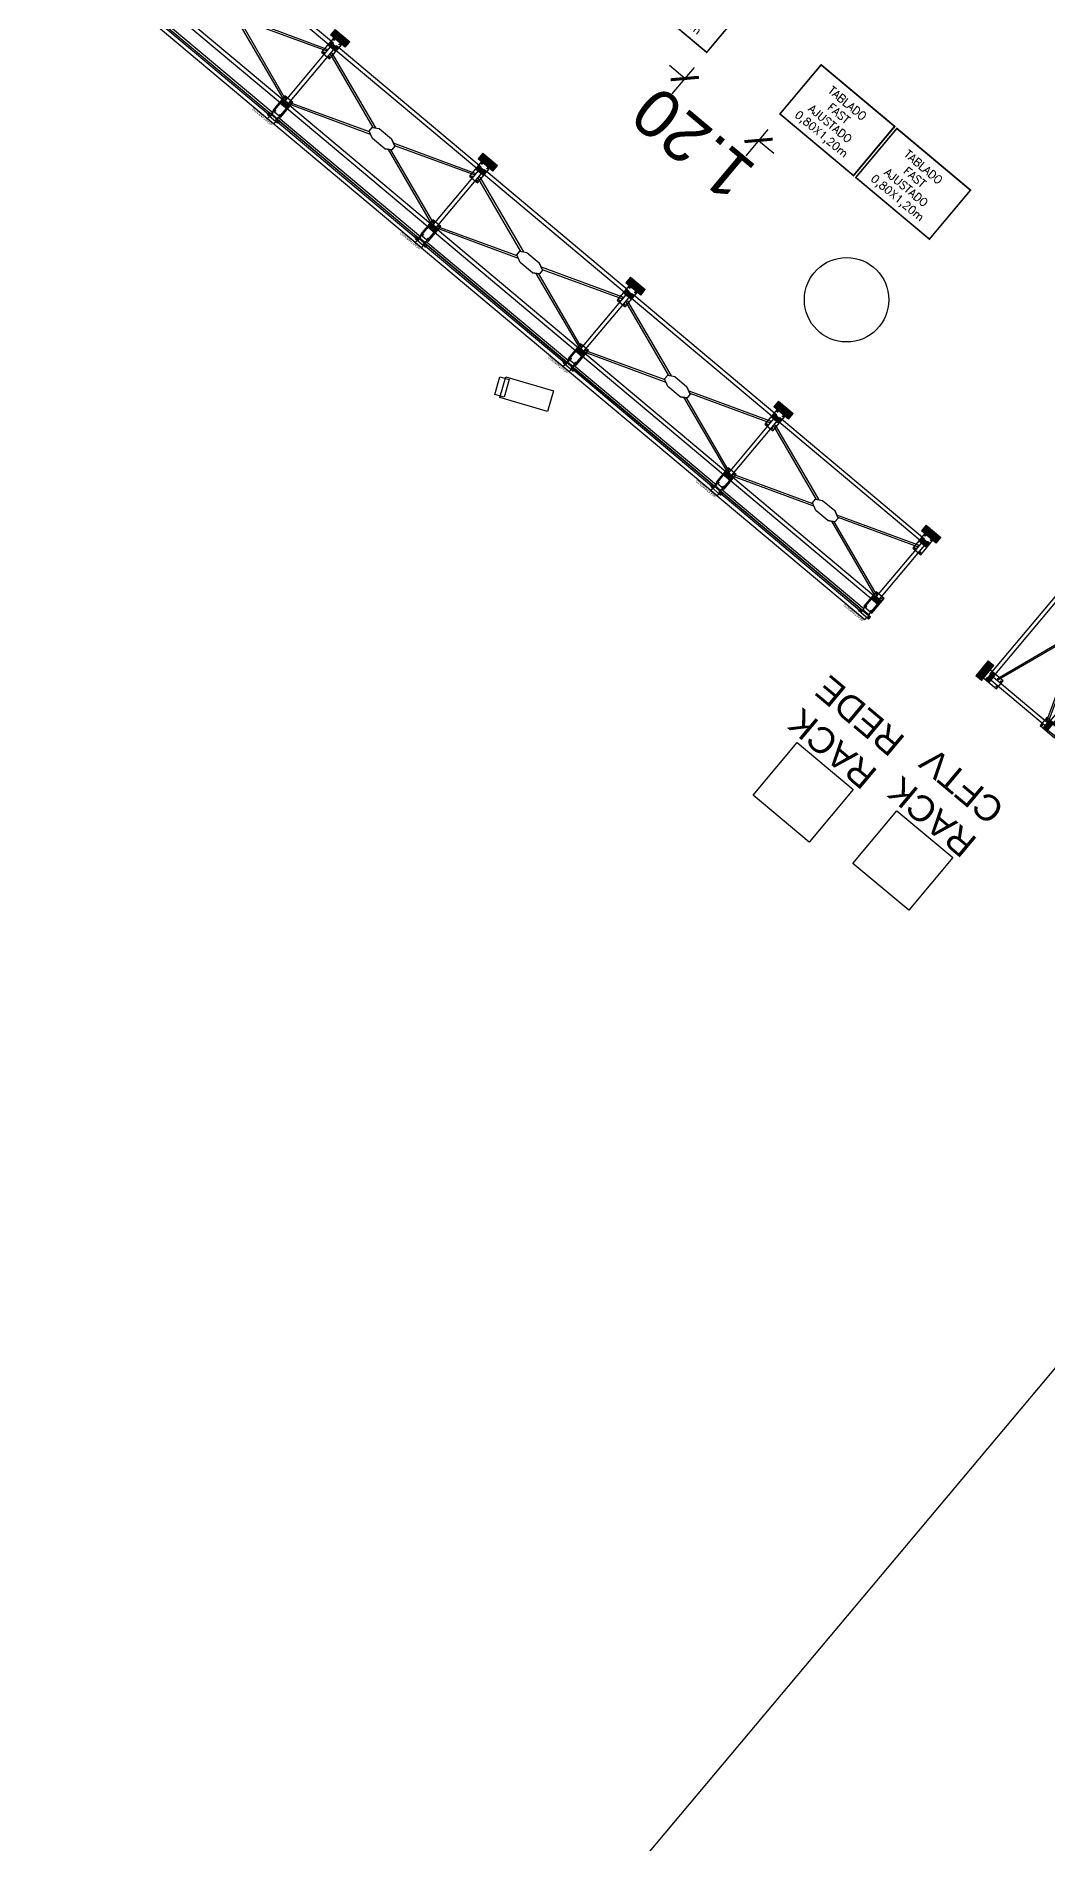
# Model space of a CAD drawing. Header units: metres. Extents: x 822482 to 822767, y 9662202 to 9662512.
# Drawn here: x 822647.88 to 822660.52, y 9662353.8 to 9662376.38 of the extents above; entities that cross this region are included whole.
import ezdxf
from ezdxf.lldxf.tags import DXFTag

# ---------------------------------------------------------------- set-up
doc = ezdxf.new("R2010")
doc.units = ezdxf.units.M
doc.layers.add('_LAYOUT - JK', color=250, linetype='Continuous')
doc.layers.add('wbc_gond_planta', color=7, linetype='Continuous')
doc.layers.add('ARQ_NE_COTAS', color=7, linetype='Continuous', true_color=0x000000)
doc.layers.add('ARQ_NE_PORTAPALLETS', color=251, linetype='Continuous', lineweight=0)
doc.styles.add('Arial', font='arial.ttf', dxfattribs={"height": 0.6})
doc.styles.add('ROMANS', font='romans', dxfattribs={"height": 0.2})
doc.styles.get("Standard").update_dxf_attribs({"font": 'arial.ttf'})
tags = doc.linetypes.add('DASHED0', pattern=[1, 0.5, -0.5]).pattern_tags.tags
tags[6:7] = [DXFTag(74, 4), DXFTag(75, 0), DXFTag(340, '0'), DXFTag(46, 0.0), DXFTag(50, 0.0), DXFTag(44, 0.0), DXFTag(45, 0.0)]
tags[4:5] = [DXFTag(74, 4), DXFTag(75, 0), DXFTag(340, '0'), DXFTag(46, 0.0), DXFTag(50, 0.0), DXFTag(44, 0.0), DXFTag(45, 0.0)]
doc.dimstyles.new('1-300', dxfattribs={"dimtxt": 0.6, "dimasz": 0.25, "dimexe": 0.25, "dimexo": 0.25, "dimgap": 0.25, "dimtad": 1, "dimzin": 4, "dimdsep": 46, "dimtxsty": 'Arial', "dimblk": 'ARCHTICK', "dimcen": 0.25, "dimclrd": 256, "dimclre": 256, "dimclrt": 256, "dimadec": 0, "dimazin": 0, "dimtfac": 0.0666666666666667, "dimtix": 1, "dimtofl": 0, "dimtmove": 0, "dimatfit": 3, "dimldrblk": 'ARCHTICK', "dimfxl": 0.25, "dimtvp": 1, "dimtolj": 1, "dimtzin": 0, "dimarcsym": 0})

# ---------------------------------------------------------------- blocks, each defined once
blk = doc.blocks.new('protetor')
blk.add_hatch(color=8).paths.add_polyline_path([(-3.5, -5), (-3.5, -14), (20.5, -14), (20.5, -5)])
at = {"color": 8}
blk.add_lwpolyline([(-3.5, -5), (-3.5, -14), (20.5, -14), (20.5, -5)], close=True, dxfattribs=at)
blk = doc.blocks.new('100100V11R230100')
at = {"layer": 'wbc_gond_planta'}
h = blk.add_hatch(color=8, dxfattribs=at)
edge = h.paths.add_edge_path()
edge.add_arc((-0.7500000000009095, 19.92500000000155), 0.75, 0, 360)
for points in [[(3, -1), (3, 0), (0, 0), (0, -6), (11, -6), (11, 0), (8, 0), (8, -1)], [(244, -1), (244, 0), (241, 0), (241, -6), (252, -6), (252, 0), (249, 0), (249, -1)], [(8, -99), (8, -100), (11, -100), (11, -94), (0, -94), (0, -100), (3, -100), (3, -99)], [(249, -99), (249, -100), (252, -100), (252, -94), (241, -94), (241, -100), (244, -100), (244, -99)]]:
    blk.add_hatch(color=8, dxfattribs=at).paths.add_polyline_path(points)
h = blk.add_hatch(color=8, dxfattribs=at)
edge = h.paths.add_edge_path()
edge.add_arc((11.75, 19.92500000000155), 0.75, 0, 360)
h = blk.add_hatch(color=8, dxfattribs=at)
edge = h.paths.add_edge_path()
edge.add_arc((240.25, 19.92500000000337), 0.75, 0, 360)
h = blk.add_hatch(color=8, dxfattribs=at)
edge = h.paths.add_edge_path()
edge.add_arc((252.75, 19.92500000000337), 0.75, 0, 360)
at = {"layer": 'Defpoints', "color": 8, "linetype": 'DASHED0'}
for p, q in [((251.5, 24.9999999999668), (0.4700000000002547, 25)), ((0.4700000000002547, 21.52500000000009), (0.4700000000002547, 25)), ((251.5, 21.52499999996689), (251.5, 24.9999999999668))]:
    blk.add_line(p, q, dxfattribs=at)
at = {"layer": 'wbc_gond_planta', "color": 8}
for p, q in [((-3.000000000000909, 20.52500000000009), (-3.000000000000909, 17.76000000000067)), ((254.9999999999982, 18.00000000000182), (-3.000000000000909, 18.00000000000045)), ((254.9999999999982, 17.76000000000204), (-3.000000000000909, 17.76000000000067)), ((-2.000000000000909, 21.52500000000009), (13, 21.52500000000009)), ((12.04500000001053, 13.09999999999809), (-1.044999999985521, 13.09999999999764)), ((-1.044999999985521, 13.09999999999764), (-1.044999999983702, -10.60000000000127)), ((-9.094947017729282e-13, 0.2400000000002365), (11, 0.2400000000002365)), ((0, 0), (11, 4.547473508864641e-13)), ((0.4999999999990905, 17.36000000000104), (0.0999999999994543, 17.76000000000067)), ((0.4999999999990905, 17.36000000000104), (9.487271735030845, 17.36000000000104)), ((0.4999999999990905, 17.36000000000104), (0.4999999999990905, 0.2400000000002365)), ((9.482779119154657, 20.16000000000031), (9.482779119154657, 18.24000000000024)), ((9.487271735030845, 17.52000000000089), (9.487271735029935, 15.36500000000206)), ((9.603322847109666, 20.40000000000009), (242.3921845370141, 20.40000000000236)), ((242.3966771528894, 15.12500000000227), (9.607815462984945, 15.12500000000045)), ((10.5, 15.12500000000045), (10.5, 0.2400000000002365)), ((11, 0), (241, 0)), ((12.04500000001235, -10.60000000000082), (12.04500000001053, 13.09999999999809)), ((14, 20.52500000000009), (14, 20.40000000000009)), ((238, 20.52500000000191), (238, 20.40000000000236)), ((239, 21.52500000000191), (254, 21.52500000000191)), ((253.045000000011, 13.09999999999809), (239.9550000000145, 13.09999999999764)), ((239.9550000000145, 13.09999999999764), (239.9550000000163, -10.60000000000127)), ((241, 0.2400000000020555), (252, 0.2400000000020555)), ((241, 2.273736754432321e-12), (252, 2.273736754432321e-12)), ((241.5, 15.12500000000227), (241.5, 0.2400000000020555)), ((242.5127282649682, 18.24000000000206), (242.5127282649682, 20.16000000000213)), ((251.4999999999982, 17.36000000000422), (242.5127282649664, 17.36000000000968)), ((242.5172208808435, 15.36500000000206), (242.5172208808444, 17.52000000000271)), ((251.4999999999982, 17.36000000000422), (251.8999999999978, 17.76000000000386)), ((251.4999999999982, 17.36000000000422), (251.5, 0.2400000000020555)), ((253.0450000000128, -10.60000000000082), (253.045000000011, 13.09999999999809)), ((255, 20.52500000000146), (254.9999999999982, 17.76000000000204)), ((-1.044999999983702, -10.60000000000127), (12.04500000001235, -10.60000000000082)), ((-0.3400000000001455, -5.499999999999545), (-0.3400000000001455, -0.09999999999990905)), ((-0.0999999999994543, -5.499999999999545), (-0.3400000000001455, -5.499999999999545)), ((-0.0999999999994543, -0.09999999999990905), (-0.0999999999994543, -5.499999999999545)), ((3, -94), (3, -6)), ((8, -94), (8, -6)), ((11, -5), (241, -5)), ((11.10000000000036, -5.499999999999545), (11.10000000000036, -0.09999999999990905)), ((11.34000000000015, -5.499999999999545), (11.10000000000036, -5.499999999999545)), ((11.34000000000015, -0.09999999999990905), (11.34000000000015, -5.499999999999545)), ((239.9550000000163, -10.60000000000127), (253.0450000000128, -10.60000000000082)), ((240.6599999999999, -5.499999999997726), (240.6599999999999, -0.09999999999809006)), ((240.8999999999996, -5.499999999997726), (240.6599999999999, -5.499999999997726)), ((240.8999999999996, -5.499999999997726), (240.8999999999996, -0.09999999999809006)), ((244, -94), (244, -6)), ((249, -94), (249, -6)), ((252.1000000000004, -0.09999999999809006), (252.1000000000004, -5.499999999997726)), ((252.3400000000001, -5.499999999997726), (252.1000000000004, -5.499999999997726)), ((252.3400000000001, -0.09999999999809006), (252.3400000000001, -5.499999999997726)), ((12.04500000001326, -81.900000000001), (-1.044999999983702, -81.90000000000146)), ((-1.044999999983702, -81.90000000000146), (-1.044999999981883, -105.6000000000004)), ((12.04500000001508, -105.5999999999999), (12.04500000001326, -81.900000000001)), ((253.0450000000133, -81.900000000001), (239.9550000000168, -81.90000000000146)), ((239.9550000000168, -81.90000000000146), (239.9550000000186, -105.6000000000004)), ((253.0450000000151, -105.5999999999999), (253.0450000000133, -81.900000000001)), ((-1.044999999981883, -105.6000000000004), (12.04500000001508, -105.5999999999999)), ((11, -95), (241, -95)), ((11, -100), (241, -100)), ((239.9550000000186, -105.6000000000004), (253.0450000000151, -105.5999999999999)), ((241, -100), (241, -94)), ((252, -94), (241, -94)), ((244, -100), (241, -100)), ((249, -99), (244, -99)), ((244, -99), (244, -100)), ((249, -100), (249, -99)), ((249, -100), (252, -100)), ((252, -100), (252, -94))]:
    blk.add_line(p, q, dxfattribs=at)
at = {"layer": 'wbc_gond_planta', "color": 8, "linetype": 'DASHED0'}
for p, q in [((8.17378111821381, -7.620765358221433), (8, -7.848561623673959)), ((8, -7.848561623673959), (108.3008219567164, -44.11985445639493)), ((9.201986067654616, -6.272970787626036), (8.17378111821381, -7.620765358221433)), ((9.375767185868426, -6.045174522172601), (9.201986067654616, -6.272970787626036)), ((9.375767185868426, -6.045174522172601), (111.036418998, -42.51257064835499)), ((140.0578222291874, -42.55781182631017), (242.3454393832062, -6)), ((143.2184976737544, -44.10379438071777), (243.7212065690778, -7.803387101500448)), ((242.3454393832062, -6), (242.5192205014214, -6.227796265452525)), ((242.5192205014214, -6.227796265452525), (243.5474254508626, -7.575590836047922)), ((243.5474254508626, -7.575590836047922), (243.7212065690778, -7.803387101500448)), ((107.460603284539, -44.61351995121095), (115.1196032845378, -40.11351995121095)), ((115.1196032845378, -40.11351995121095), (107.460603284539, -44.61351995121095)), ((107.460603284539, -50.61351995121095), (107.460603284539, -44.61351995121095)), ((107.460603284539, -50.61351995121095), (107.460603284539, -44.61351995121095)), ((115.1196032845378, -40.11351995121095), (135.060603284539, -40.11351995121095)), ((135.060603284539, -40.11351995121095), (144.2606032845388, -44.61351995121095)), ((144.2606032845388, -44.61351995121095), (144.2606032845388, -50.61351995121095)), ((108.5027088953243, -51.12324552170321), (8, -87.42365280092054)), ((111.6633843398904, -52.66922807611081), (9.375767185872519, -89.2270399024219)), ((116.6606032845398, -55.11351995121095), (107.460603284539, -50.61351995121095)), ((107.460603284539, -50.61351995121095), (116.6606032845398, -55.11351995121095)), ((136.6016032845368, -55.11351995121095), (116.6606032845398, -55.11351995121095)), ((144.2606032845388, -50.61351995121095), (136.6016032845368, -55.11351995121095)), ((242.3097454544136, -89.25835942618778), (140.5732181971634, -52.78002117763572)), ((143.1828037450091, -51.15456504544682), (243.6855126402847, -87.45497232468733)), ((8.173781118216084, -87.65144906637306), (8, -87.42365280092054)), ((9.201986067656435, -88.99924363696846), (8.173781118216084, -87.65144906637306)), ((9.375767185872519, -89.2270399024219), (9.201986067656435, -88.99924363696846)), ((242.3097454544136, -89.25835942618778), (242.4835265726283, -89.03056316073526)), ((242.4835265726283, -89.03056316073526), (243.5117315220691, -87.68276859013986)), ((243.51173152207, -87.68276859013986), (243.6855126402847, -87.45497232468733))]:
    blk.add_line(p, q, dxfattribs=at)
at = {"layer": 'wbc_gond_planta', "color": 8}
for points in [[(3, -1), (3, 0), (0, 0), (0, -6), (11, -6), (11, 0), (8, 0), (8, -1)], [(244, -1), (244, 0), (241, 0), (241, -6), (252, -6), (252, 0), (249, 0), (249, -1)], [(8, -99), (8, -100), (11, -100), (11, -94), (0, -94), (0, -100), (3, -100), (3, -99)], [(249, -99), (249, -100), (252, -100), (252, -94), (241, -94), (241, -100), (244, -100), (244, -99)]]:
    blk.add_lwpolyline(points, close=True, dxfattribs=at)
for centre, radius in [((-0.7500000000009095, 19.92500000000155), 0.75), ((1.430000000015752, 11.49999999999545), 0.7000000000000001), ((9.570000000011532, 11.49999999999545), 0.7000000000000001), ((11.75, 19.92500000000155), 0.75), ((240.25, 19.92500000000337), 0.75), ((242.4300000000162, 11.49999999999545), 0.7000000000000001), ((250.570000000012, 11.49999999999545), 0.7000000000000001), ((252.75, 19.92500000000337), 0.75), ((0.9550000000162981, -8.900000000002365), 0.7000000000000001), ((10.04500000001235, -8.900000000002365), 0.7000000000000001), ((241.9550000000163, -8.900000000002365), 0.7000000000000001), ((251.0450000000128, -8.900000000002365), 0.7000000000000001), ((1.430000000018481, -83.50000000000364), 0.7000000000000001), ((9.57000000001426, -83.50000000000364), 0.7000000000000001), ((242.4300000000185, -83.50000000000364), 0.7000000000000001), ((250.5700000000143, -83.50000000000364), 0.7000000000000001), ((0.9550000000181171, -103.9000000000015), 0.7000000000000001), ((10.04500000001508, -103.9000000000015), 0.7000000000000001), ((241.9550000000186, -103.9000000000015), 0.7000000000000001), ((251.0450000000151, -103.9000000000015), 0.7000000000000001)]:
    blk.add_circle(centre, radius, dxfattribs=at)
for centre, radius, start, end in [((-2.000000000000909, 20.52500000000009), 1.000000000000001, 89.99999999999447, 180.0000000000004), ((-9.094947017729282e-13, -0.09999999999990905), 0.340000000000007, 89.99999999999447, 180.0000000000004), ((-9.094947017729282e-13, -0.09999999999990905), 0.1000000000000334, 89.99999999999447, 180.0000000000004), ((11, -0.09999999999990905), 0.34, 0, 90.01166961505233), ((11, -0.09999999999990905), 0.1000000000000001, 0, 89.99999999999447), ((13, 20.52500000000009), 0.9999999999999788, 0, 89.99999999999447), ((239, 20.52500000000191), 1.000000000000001, 89.99999999999447, 180.0000000000004), ((241, -0.09999999999809006), 0.3399999999999626, 89.99999999999447, 180.0233392301046), ((241, -0.09999999999809006), 0.09999999999998899, 89.99999999999447, 180.0000000000004), ((252, -0.09999999999809006), 0.3400000000000004, 0, 90.01166961505233), ((252, -0.09999999999809006), 0.1000000000000004, 0, 89.99999999999447), ((254, 20.52500000000191), 0.9999999999999788, 0, 89.99999999999447)]:
    blk.add_arc(centre, radius, start, end, dxfattribs=at)
for centre, major_axis, ratio, start_param, end_param in [((9.603322847109666, 20.16000000000031), (0, 0.2399999999997817), 0.5022655331432505, 0, 1.570796326794897), ((9.603322847109666, 18.24000000000024), (0, 0.2400000000002364), 0.5022655331435685, 1.570796326794897, 3.141592653589793), ((9.607815462984945, 17.52000000000089), (0, 0.2399999999997817), 0.5022655331432506, 0, 1.570796326794778), ((9.607815462984945, 15.36500000000024), (0, 0.2399999999997817), 0.5022655331432507, 1.570796326794897, 3.141592653589793), ((242.3921845370141, 20.16000000000213), (0, -0.2400000000002364), 0.5022655331433893, 1.570796326794897, 3.141592653589793), ((242.3921845370141, 18.24000000000206), (0, -0.2399999999997817), 0.5022655331434415, 0, 1.570796326795015), ((242.3966771528903, 17.52000000000271), (0, -0.2399999999997817), 0.5022655331434763, 1.570796326794897, 3.141592653589793), ((242.3966771528894, 15.36500000000206), (0, -0.2399999999997817), 0.5022655331434417, 0, 1.570796326794897)]:
    blk.add_ellipse(centre, major_axis=major_axis, ratio=ratio, start_param=start_param, end_param=end_param, dxfattribs=at)
at = {"layer": 'Defpoints', "color": 8}
blk.add_text('AFASTAMENTO', height=3, dxfattribs=at).set_placement((0.9761373693245332, 25.94868975663121))
blk = doc.blocks.new('tablado fast 80x120')
at = {"layer": '_LAYOUT - JK'}
for p, q in [((2156.495007773374, 2573.118344939658), (2155.295007768531, 2573.118344939658)), ((2155.295007768531, 2573.118344939658), (2155.295007768531, 2572.318344939657)), ((2156.495007773374, 2572.318344939657), (2156.495007773374, 2573.118344939658)), ((2155.295007768531, 2572.318344939657), (2156.495007773374, 2572.318344939657))]:
    blk.add_line(p, q, dxfattribs=at)
at = {"layer": '_LAYOUT - JK', "const_width": 0.02}
for points in [[(2156.495007717337, 2573.118695541223), (2155.295007768531, 2573.118344939658), (2155.295299936502, 2572.31834498233), (2156.495299885308, 2572.318695583895)], [(2157.731484718007, 2573.119404756854), (2156.531484769202, 2573.119054155289), (2156.531776937173, 2572.319054197961), (2157.731776885978, 2572.319404799526)]]:
    blk.add_lwpolyline(points, close=True, dxfattribs=at)
at = {"layer": '_LAYOUT - JK'}
for points in [[(2156.495007717311, 2573.118695541223), (2155.295007768531, 2573.118344939658), (2155.295007768531, 2573.118344939658), (2156.495007717311, 2573.118695541223), (2156.495014996095, 2573.093782531439)], [(2157.731484717982, 2573.119404756854), (2156.531484769202, 2573.119054155289), (2156.531484769202, 2573.119054155289), (2157.731484717982, 2573.119404756854), (2157.731491996766, 2573.09449174707)]]:
    blk.add_lwpolyline(points, dxfattribs=at)
at = {"layer": '_LAYOUT - JK', "char_height": 0.1000007616569247, "width": 3.46, "attachment_point": 5, "rotation": 0.01673999189479536, "style": 'ROMANS'}
for insert in [(2155.855270656619, 2572.696471236826), (2157.095245634627, 2572.696471236826)]:
    blk.add_mtext('TABLADO \\PFAST\\PAJUSTADO \\P0,80X1,20m', dxfattribs=dict(at, insert=insert))
blk = doc.blocks.new('_ARCHTICK')
at = {"color": 0, "linetype": 'ByBlock', "const_width": 0.15}
blk.add_lwpolyline([(-0.5, -0.5), (0.5, 0.5)], dxfattribs=at)
blk = doc.blocks.new('*D527')
at = {"layer": 'ARQ_NE_COTAS', "lineweight": -2, "transparency": 16777216}
for p, q in [((318.039549537003, -198.8601333880797), (318.039549537003, -198.4298218544573)), ((319.242780434899, -198.860133389011), (319.242780434899, -198.4298218544573)), ((318.039549537003, -198.6798218544573), (317.789549537003, -198.6798218544573)), ((319.242780434899, -198.6798218544573), (319.492780434899, -198.6798218544573))]:
    blk.add_line(p, q, dxfattribs=at)
at = {"layer": 'Defpoints', "color": 0, "transparency": 16777216}
for p in [(318.039549537003, -198.6798218544573), (318.039549537003, -199.1101333880797), (319.242780434899, -199.110133389011)]:
    blk.add_point(p, dxfattribs=at)
at = {"layer": 'ARQ_NE_COTAS', "lineweight": -2, "transparency": 16777216, "xscale": 0.25, "yscale": 0.25, "zscale": 0.25}
blk.add_blockref('_ARCHTICK', (318.039549537003, -198.6798218544573), dxfattribs=at)
at = {"layer": 'ARQ_NE_COTAS', "lineweight": -2, "transparency": 16777216, "xscale": 0.25, "yscale": 0.25, "zscale": 0.25, "rotation": 180}
blk.add_blockref('_ARCHTICK', (319.242780434899, -198.6798218544573), dxfattribs=at)
at = {"layer": 'ARQ_NE_COTAS', "transparency": 16777216, "insert": (318.641164985951, -198.1234780618242), "char_height": 0.6, "attachment_point": 5, "style": 'Arial'}
blk.add_mtext('\\A1;1.20', dxfattribs=at)
blk = doc.blocks.new('*D484')
at = {"layer": 'ARQ_NE_COTAS', "lineweight": -2, "transparency": 16777216}
for p, q in [((305.3457629783078, -198.01384644676), (305.3457629783079, 0.744610100984532)), ((306.7457630597055, 0.2500000018625749), (306.7457630597055, 0.7446101009845315)), ((305.3457629783079, 0.494610100984532), (305.0957629783079, 0.4946101009845321)), ((306.7457630597055, 0.4946101009845316), (306.9957630597055, 0.4946101009845315))]:
    blk.add_line(p, q, dxfattribs=at)
at = {"layer": 'Defpoints', "color": 0, "transparency": 16777216}
for p in [(305.3457629783079, 0.4946101009846018), (306.7457630597055, 1.862616727521527e-09), (305.3457629783078, -198.26384644676, -5.272722341942426e-05)]:
    blk.add_point(p, dxfattribs=at)
at = {"layer": 'ARQ_NE_COTAS', "lineweight": -2, "transparency": 16777216, "xscale": 0.25, "yscale": 0.25, "zscale": 0.25}
blk.add_blockref('_ARCHTICK', (305.3457629783079, 0.494610100984532), dxfattribs=at)
at = {"layer": 'ARQ_NE_COTAS', "lineweight": -2, "transparency": 16777216, "xscale": 0.25, "yscale": 0.25, "zscale": 0.25, "rotation": 180}
blk.add_blockref('_ARCHTICK', (306.7457630597055, 0.4946101009845316), dxfattribs=at)
at = {"layer": 'ARQ_NE_COTAS', "transparency": 16777216, "insert": (306.0457630190067, -0.06173369164847031), "char_height": 0.6, "attachment_point": 5, "rotation": 180, "style": 'Arial'}
blk.add_mtext('\\A1;1.40', dxfattribs=at)
blk = doc.blocks.new('A$C8f1b9c42')
at = {"layer": 'ARQ_NE_PORTAPALLETS'}
blk.add_line((316.8476443206891, -199.1051628319547), (316.8476443216205, -199.9051628345624), dxfattribs=at)
at = {"layer": 'ARQ_NE_PORTAPALLETS', "xscale": 0.01000000003725292, "yscale": 0.01000000003725292, "zscale": 0.01000000003725292}
for name, p in [('100100V11R230100', (313.1703613596037, -195.1962929293513)), ('100100V11R230100', (315.5803613699973, -195.1962929293513)), ('100100V11R230100', (317.9903613794595, -195.1962929302827)), ('100100V11R230100', (320.4003613870591, -195.1962929302827)), ('100100V11R230100', (322.8103613974527, -195.1962929293513)), ('protetor', (313.1403613612056, -196.2022929433733)), ('protetor', (315.5503613706678, -196.2022929443046)), ('protetor', (317.9603613791987, -196.2022929415107)), ('protetor', (320.370361388661, -196.202292942442)), ('protetor', (322.7803613990545, -196.202292942442))]:
    blk.add_blockref(name, p, dxfattribs=at)
at = {"layer": 'ARQ_NE_PORTAPALLETS', "xscale": 0.01000000003725292, "yscale": 0.01000000003725292, "zscale": 0.01000000003725292, "rotation": 90}
for name, p in [('100100V11R230100', (310.5397838829085, -197.8698236308992)), ('protetor', (311.5197838861495, -195.5060107521713))]:
    blk.add_blockref(name, p, dxfattribs=at)
at = {"layer": 'ARQ_NE_PORTAPALLETS', "rotation": 180.000000003544}
for p in [(2473.342651935294, 2373.213182241656), (2476.974555729888, 2373.213193327188)]:
    blk.add_blockref('tablado fast 80x120', p, dxfattribs=at)
at = {"layer": 'ARQ_NE_COTAS'}
for base, p1, p2, picture, middle in [((305.3457629783079, 0.4946101009846018), (306.7457630597055, 1.862645149230957e-09), (305.3457629783079, -198.26384644676, -5.272722341942426e-05), '*D484', (306.0457630190067, -0.06173369164847031)), ((318.039549537003, -198.6798218544573), (319.242780434899, -199.110133389011), (318.039549537003, -199.1101333880797), '*D527', (318.641164985951, -198.1234780618242))]:
    dim = blk.add_linear_dim(base=base, p1=p1, p2=p2, dimstyle='1-300', dxfattribs=at)
    dim.commit()
    dim.dimension.update_dxf_attribs({"geometry": picture, "text_midpoint": middle})

msp = doc.modelspace()

# ---------------------------------------------------------------- linework, layer by layer
at = {"layer": 'ARQ_NE_COTAS', "color": 1}
for points in [[(822653.730968374, 9662371.872169577), (822653.6152115896, 9662371.905505298), (822653.6787502334, 9662372.126140384), (822653.7945070207, 9662372.09280466)], [(822654.2740531006, 9662371.695233155), (822653.6776336901, 9662371.866990436), (822653.7520738099, 9662372.125480384), (822654.3484932168, 9662371.9537231)]]:
    msp.add_lwpolyline(points, close=True, dxfattribs=at)
at = {"layer": 'ARQ_NE_COTAS', "color": 152, "true_color": 0x2776bb}
msp.add_lwpolyline([(822657.5400457218, 9662366.314181855), (822656.840750941, 9662366.900772471), (822657.3924917703, 9662367.558521627), (822658.0917865512, 9662366.97193101)], close=True, dxfattribs=at)
at = {"layer": 'ARQ_NE_COTAS', "color": 4}
msp.add_lwpolyline([(822658.7855699257, 9662365.46114309), (822658.0862751461, 9662366.047733705), (822658.6380159754, 9662366.705482861), (822659.3373107549, 9662366.118892245)], close=True, dxfattribs=at)
at = {"layer": 'ARQ_NE_COTAS', "color": 40, "true_color": 0xf8d731}
msp.add_circle((822658.0096264429, 9662373.08973919), 0.5276600542047074, dxfattribs=at)

# ---------------------------------------------------------------- block references
at = {"ltscale": 10, "rotation": 140.0090103764572}
msp.add_blockref('A$C8f1b9c42', (822772.889044792, 9662018.469655523), dxfattribs=at)

# ---------------------------------------------------------------- texts
at = {"layer": 'ARQ_NE_COTAS', "color": 0, "char_height": 0.3228990914799198, "attachment_point": 1, "rotation": 140.0090103764572}
for s, insert in [('RACK \\PREDE', (822658.2049543255, 9662366.951589666)), ('RACK \\PCFTV', (822659.4504785279, 9662366.0985509))]:
    msp.add_mtext_dynamic_manual_height_columns(s, width=0.1352853854727324, gutter_width=1.614495457399599, heights=[0], dxfattribs=dict(at, insert=insert))

doc.saveas('drawing.dxf')
